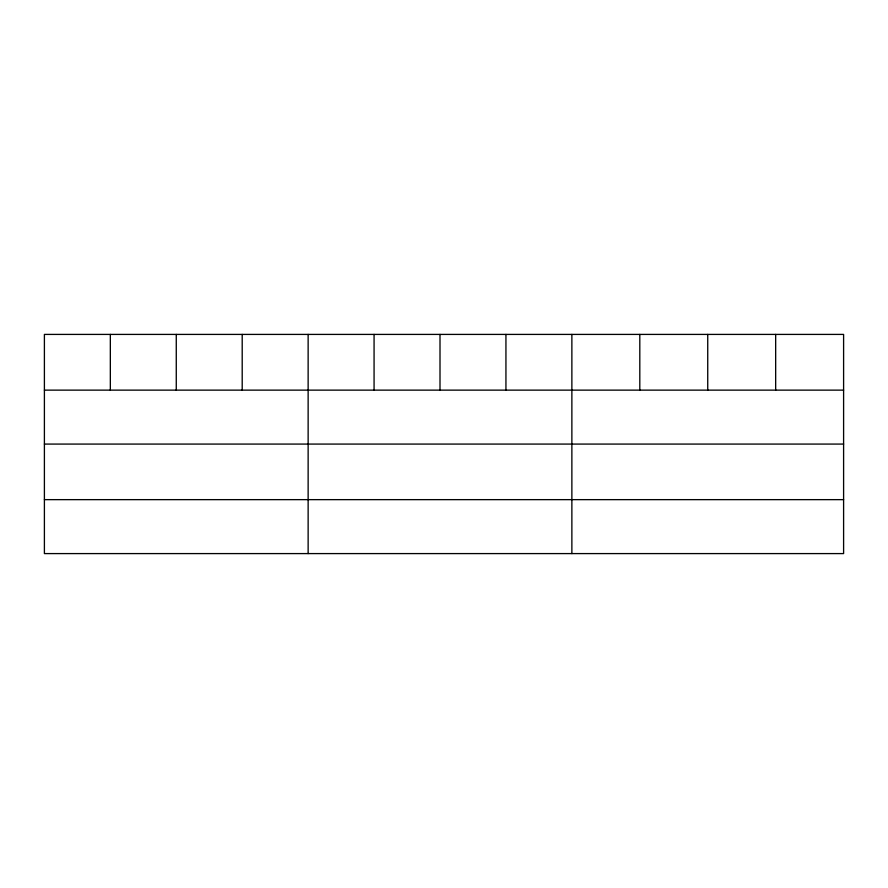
<?xml version="1.0" encoding="UTF-8"?>
<svg xmlns="http://www.w3.org/2000/svg" width="888" height="888" viewBox="0 0 888 888"><rect width="100%" height="100%" fill="white"/><g stroke="black" fill="none" stroke-linecap="round" stroke-linejoin="round"><path stroke-width="1.33" d="M843.6 444.078L843.6 334.41L44.4 334.41L44.4 553.59L843.6 553.59L843.6 444.078L44.4 444.078M44.4 390.132L843.6 390.132M44.4 499.644L843.6 499.644M775.668 334.41L775.668 390.132M707.736 334.41L707.736 390.132M639.804 334.41L639.804 390.132M571.872 334.41L571.872 553.59M505.938 334.41L505.938 390.132M440.004 334.41L440.004 390.132M374.07 334.41L374.07 390.132M308.136 334.41L308.136 553.59M242.202 334.41L242.202 390.132M176.268 334.41L176.268 390.132M110.334 334.41L110.334 390.132"/></g></svg>
